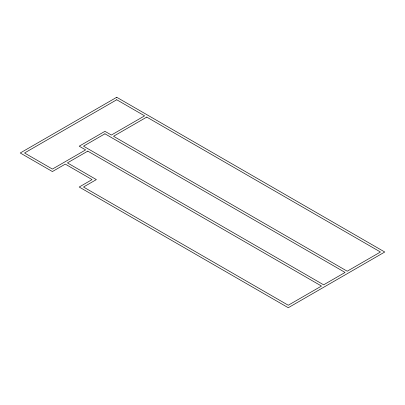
<?xml version="1.0" encoding="UTF-8"?>
<svg xmlns="http://www.w3.org/2000/svg" width="405" height="405" viewBox="0 0 405 405"><rect width="100%" height="100%" fill="white"/><g stroke="black" fill="none" stroke-linecap="round" stroke-linejoin="round"><path stroke-width="0.61" d="M116.736 97.281L20.25 152.984L52.412 171.553L65.276 164.126L92.077 179.597L79.213 187.024L288.264 307.719L384.75 252.016L116.736 97.281M116.736 99.757L24.538 152.984L52.412 169.077L85.647 149.89L79.213 146.175L104.941 131.321L111.375 135.037L144.61 115.845L116.736 99.757M104.941 133.797L83.501 146.175L323.641 284.821L345.085 272.443L104.941 133.797M87.789 151.126L67.422 162.886L96.365 179.597L83.501 187.024L288.264 305.243L321.499 286.057L87.789 151.126M146.752 117.085L113.522 136.272L347.227 271.203L380.462 252.016L146.752 117.085"/></g></svg>
